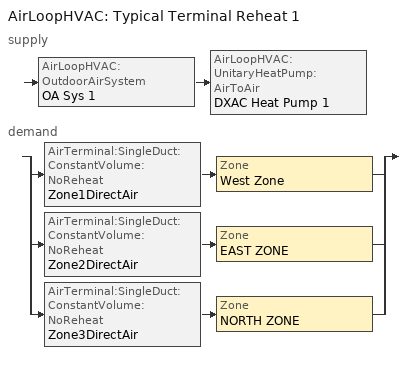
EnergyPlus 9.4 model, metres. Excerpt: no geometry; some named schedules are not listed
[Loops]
AirLoopHVAC 'Typical Terminal Reheat 1'
 supply: AirLoopHVAC:OutdoorAirSystem 'OA Sys 1' > AirLoopHVAC:UnitaryHeatPump:AirToAir 'DXAC Heat Pump 1'
 demand: split
  | AirTerminal:SingleDuct:ConstantVolume:NoReheat 'Zone1DirectAir' > Zone 'West Zone'
  | AirTerminal:SingleDuct:ConstantVolume:NoReheat 'Zone2DirectAir' > Zone 'EAST ZONE'
  | AirTerminal:SingleDuct:ConstantVolume:NoReheat 'Zone3DirectAir' > Zone 'NORTH ZONE'
[CoilSystem:IntegratedHeatPump:AirSource]
ASIHP1: Space Cooling Coil=Heat Pump ACDXCoil 1; Space Heating Coil=Heat Pump DX Heating Coil 1; Dedicated Water Heating Coil=HPWHOutdoorDXCoilVS; SCWH Coil=SCWHCoil1; SCDWH Cooling Coil=SCDWHCoolCoil1; SCDWH Water Heating Coil=SCDWHWHCoil1; SHDWH Heating Coil=SHDWHHeatCoil1; SHDWH Water Heating Coil=SHDWHWHCoil1; Indoor Temperature Limit for SCWH Mode {C}=23; Ambient Temperature Limit for SCWH Mode {C}=28; Indoor Temperature above Which WH has Higher Priority {C}=20; Ambient Temperature above Which WH has Higher Priority {C}=16; Flag to Indicate Load Control in SCWH Mode=0; Minimum Speed Level for SCWH Mode=1; Maximum Water Flow Volume before Switching from SCDWH to SCWH Mode {m3}=3; Minimum Speed Level for SCDWH Mode=1; Maximum Running Time before Allowing Electric Resistance Heat Use during SHDWH Mode {s}=600; Minimum Speed Level for SHDWH Mode=1
[WaterHeater:HeatPump:PumpedCondenser]
OutdoorHeatPumpWaterHeater: Availability Schedule=PlantHPWHSch; Compressor Setpoint Temperature Schedule=HPWHTempSch; Dead Band Temperature Difference {deltaC}=2; Condenser Water Flow Rate {m3/s}=0.00016; Evaporator Air Flow Rate {m3/s}=0.2685; Inlet Air Configuration=OutdoorAirOnly; Tank=HPWHOutdoorTank; DX Coil=ASIHP1; Minimum Inlet Air Temperature for Compressor Operation {C}=-5; Compressor Location=Outdoors; Fan=HPWHOutdoorFan; Fan Placement=BlowThrough
[WaterHeater:Mixed]
HPWHOutdoorTank: Tank Volume {m3}=0.3785; Setpoint Temperature Schedule=Hot Water Setpoint Temp Schedule; Deadband Temperature Difference {deltaC}=2; Maximum Temperature Limit {C}=82.2222; Heater Control Type=CYCLE; Heater Maximum Capacity {W}=5000; Heater Minimum Capacity {W}=0; Heater Fuel Type=ELECTRICITY; Heater Thermal Efficiency=0.95; Off Cycle Parasitic Fuel Consumption Rate {W}=10; Off Cycle Parasitic Fuel Type=ELECTRICITY; Off Cycle Parasitic Heat Fraction to Tank=0; On Cycle Parasitic Fuel Consumption Rate {W}=30; On Cycle Parasitic Fuel Type=ELECTRICITY; On Cycle Parasitic Heat Fraction to Tank=0; Ambient Temperature Indicator=Outdoors; Off Cycle Loss Coefficient to Ambient Temperature {W/K}=2; Off Cycle Loss Fraction to Zone=1; On Cycle Loss Coefficient to Ambient Temperature {W/K}=2; On Cycle Loss Fraction to Zone=1; Peak Use Flow Rate {m3/s}=0.000379; Use Flow Rate Fraction Schedule=Hot Water Demand Schedule; Source Side Effectiveness=0.95
[Coil:WaterHeating:AirToWaterHeatPump:VariableSpeed] Number of Speeds=10; Nominal Speed Level=10; Rated Evaporator Inlet Air Dry-Bulb Temperature {C}=29.44; Rated Evaporator Inlet Air Wet-Bulb Temperature {C}=22.22; Rated Condenser Inlet Water Temperature {C}=55.72; Evaporator Fan Power Included in Rated COP=No; Condenser Pump Power Included in Rated COP=No; Condenser Pump Heat Included in Rated Heating Capacity and Rated COP=No; Fraction of Condenser Pump Heat to Water=0.1; Crankcase Heater Capacity {W}=100; Maximum Ambient Temperature for Crankcase Heater Operation {C}=5; Evaporator Air Temperature Type for Curve Objects=WetBulbTemperature; Part Load Fraction Correlation Curve=HPWHPLFFPLR; Rated Water Heating Capacity at Speed 1 {W}=400; Rated Water Heating COP at Speed 1 {W/W}=5; Rated Sensible Heat Ratio at Speed 1=0.8; Speed 1 Reference Unit Rated Air Flow Rate {m3/s}=0.02014; Speed 1 Reference Unit Rated Water Flow Rate {m3/s}=0.000018; Speed 1 Reference Unit Water Pump Input Power At Rated Conditions {W}=10; Speed 1 Total WH Capacity Function of Temperature Curve=HPWHHeatingCapFTemp; Speed 1 Total WH Capacity Function of Air Flow Fraction Curve=ConstantCubic; Speed 1 Total WH Capacity Function of Water Flow Fraction Curve=ConstantCubic; Speed 1 COP Function of Temperature Curve=HPWHHeatingCOPFTemp; Speed 1 COP Function of Air Flow Fraction Curve=ConstantCubic; Speed 1 COP Function of Water Flow Fraction Curve=ConstantCubic; Rated Water Heating Capacity at Speed 2 {W}=800; Rated Water Heating COP at Speed 2 {W/W}=4.8; Rated Sensible Heat Ratio at Speed 2=0.79; Speed 2 Reference Unit Rated Air Flow Rate {m3/s}=0.04028; Speed 2 Reference Unit Rated Water Flow Rate {m3/s}=0.000036; Speed 2 Reference Unit Water Pump Input Power At Rated Conditions=10; Speed 2 Total WH Capacity Function of Temperature Curve=HPWHHeatingCapFTemp; Speed 2 Total WH Capacity Function of Air Flow Fraction Curve=ConstantCubic; Speed 2 Total WH Capacity Function of Water Flow Fraction Curve=ConstantCubic; Speed 2 COP Function of Temperature Curve=HPWHHeatingCOPFTemp; Speed 2 COP Function of Air Flow Fraction Curve=ConstantCubic; Speed 2 COP Function of Water Flow Fraction Curve=ConstantCubic; Rated Water Heating Capacity at speed 3 {W}=1200; Rated Water Heating COP at Speed 3 {W/W}=4.4; Rated Sensible Heat Ratio at Speed 3=0.78; Speed 3 Reference Unit Rated Air Flow Rate {m3/s}=0.06042; Speed 3 Reference Unit Rated Water Flow Rate {m3/s}=0.000054; Speed 3 Reference Unit Water Pump Input Power At Rated Conditions=10; Speed 3 Total WH Capacity Function of Temperature Curve=HPWHHeatingCapFTemp; Speed 3 Total WH Capacity Function of Air Flow Fraction Curve=ConstantCubic; Speed 3 Total WH Capacity Function of Water Flow Fraction Curve=ConstantCubic; Speed 3 COP Function of Temperature Curve=HPWHHeatingCOPFTemp; Speed 3 COP Function of Air Flow Fraction Curve=ConstantCubic; Speed 3 COP Function of Water Flow Fraction Curve=ConstantCubic; Rated Water Heating Capacity at Speed 4 {W}=1600; Rated Water Heating COP at Speed 4 {W/W}=4; Rated Sensible Heat Ratio at Speed 4=0.77; Speed 4 Reference Unit Rated Air Flow Rate {m3/s}=0.08056; Speed 4 Reference Unit Rated Water Flow Rate {m3/s}=0.000072; Speed 4 Reference Unit Water Pump Input Power At Rated Conditions=10; Speed 4 Total WH Capacity Function of Temperature Curve=HPWHHeatingCapFTemp; Speed 4 Total WH Capacity Function of Air Flow Fraction Curve=ConstantCubic; Speed 4 Total WH Capacity Function of Water Flow Fraction Curve=ConstantCubic; Speed 4 COP Function of Temperature Curve=HPWHHeatingCOPFTemp; Speed 4 COP Function of Air Flow Fraction Curve=ConstantCubic; Speed 4 COP Function of Water Flow Fraction Curve=ConstantCubic; Rated Water Heating Capacity at Speed 5 {W}=2000; Rated Water Heating COP at Speed 5 {W/W}=3.8; Rated Sensible Heat Ratio at Speed 5=0.76; Speed 5 Reference Unit Rated Air Flow Rate {m3/s}=0.1007; Speed 5 Reference Unit Rated Water Flow Rate {m3/s}=0.00009; Speed 5 Reference Unit Water Pump Input Power At Rated Conditions=10; Speed 5 Total WH Capacity Function of Temperature Curve=HPWHHeatingCapFTemp; Speed 5 Total WH Capacity Function of Air Flow Fraction Curve=ConstantCubic; Speed 5 Total WH Capacity Function of Water Flow Fraction Curve=ConstantCubic; Speed 5 COP Function of Temperature Curve=HPWHHeatingCOPFTemp; Speed 5 COP Function of Air Flow Fraction Curve=ConstantCubic; Speed 5 COP Function of Water Flow Fraction Curve=ConstantCubic; Rated Water Heating Capacity at Speed 6 {W}=2400; Rated Water Heating COP at Speed 6 {W/W}=3.4; Rated Sensible Heat Ratio at Speed 6=0.75; Speed 6 Reference Unit Rated Air Flow Rate {m3/s}=0.12084; Speed 6 Reference Unit Rated Water Flow Rate {m3/s}=0.000108; Speed 6 Reference Unit Water Pump Input Power At Rated Conditions=10; Speed 6 Total WH Capacity Function of Temperature Curve=HPWHHeatingCapFTemp; Speed 6 Total WH Capacity Function of Air Flow Fraction Curve=ConstantCubic; Speed 6 Total WH Capacity Function of Water Flow Fraction Curve=ConstantCubic; Speed 6 COP Function of Temperature Curve=HPWHHeatingCOPFTemp; Speed 6 COP Function of Air Flow Fraction Curve=ConstantCubic; Speed 6 COP Function of Water Flow Fraction Curve=ConstantCubic; Rated Water Heating Capacity at Speed 7 {W}=2800; Rated Water Heating COP at Speed 7 {W/W}=3; Rated Sensible Heat Ratio at Speed 7=0.74; Speed 7 Reference Unit Rated Air Flow Rate {m3/s}=0.14098; Speed 7 Reference Unit Rated Water Flow Rate {m3/s}=0.000126; Speed 7 Reference Unit Water Pump Input Power At Rated Conditions=10; Speed 7 Total WH Capacity Function of Temperature Curve=HPWHHeatingCapFTemp; Speed 7 Total WH Capacity Function of Air Flow Fraction Curve=ConstantCubic; Speed 7 Total WH Capacity Function of Water Flow Fraction Curve=ConstantCubic; Speed 7 COP Function of Temperature Curve=HPWHHeatingCOPFTemp; Speed 7 COP Function of Air Flow Fraction Curve=ConstantCubic; Speed 7 COP Function of Water Flow Fraction Curve=ConstantCubic; Rated Water Heating Capacity at Speed 8 {W}=3200; Rated Water Heating COP at Speed 8 {W/W}=2.6; Rated Sensible Heat Ratio at Speed 8=0.73; Speed 8 Reference Unit Rated Air Flow Rate {m3/s}=0.16112; Speed 8 Reference Unit Rated Water Flow Rate {m3/s}=0.000144; Speed 8 Reference Unit Water Pump Input Power At Rated Conditions=10; Speed 8 Total WH Capacity Function of Temperature Curve=HPWHHeatingCapFTemp; Speed 8 Total WH Capacity Function of Air Flow Fraction Curve=ConstantCubic; Speed 8 Total WH Capacity Function of Water Flow Fraction Curve=ConstantCubic; Speed 8 COP Function of Temperature Curve=HPWHHeatingCOPFTemp; Speed 8 COP Function of Air Flow Fraction Curve=ConstantCubic; Speed 8 COP Function of Water Flow Fraction Curve=ConstantCubic; Rated Water Heating Capacity at Speed 9 {W}=3600; Rated Water Heating COP at Speed 9 {W/W}=2.3; Rated Sensible Heat Ratio at Speed 9=0.72; Speed 9 Reference Unit Rated Air Flow Rate {m3/s}=0.18126; Speed 9 Reference Unit Rated Water Flow Rate {m3/s}=0.000162; Speed 9 Reference Unit Water Pump Input Power At Rated Conditions=10; Speed 9 Total WH Capacity Function of Temperature Curve=HPWHHeatingCapFTemp; Speed 9 Total WH Capacity Function of Air Flow Fraction Curve=ConstantCubic; Speed 9 Total WH Capacity Function of Water Flow Fraction Curve=ConstantCubic; Speed 9 COP Function of Temperature Curve=HPWHHeatingCOPFTemp; Speed 9 COP Function of Air Flow Fraction Curve=ConstantCubic; Speed 9 COP Function of Water Flow Fraction Curve=ConstantCubic; Rated Water Heating Capacity at Speed 10 {W}=4000; Rated Water Heating COP at Speed 10 {W/W}=2; Rated Sensible Heat Ratio at Speed 10=0.7; Speed 10 Reference Unit Rated Air Flow Rate {m3/s}=0.2014; Speed 10 Reference Unit Rated Water Flow Rate {m3/s}=0.000179; Speed 10 Reference Unit Water Pump Input Power At Rated Conditions=10; Speed 10 Total WH Capacity Function of Temperature Curve=HPWHHeatingCapFTemp; Speed 10 Total WH Capacity Function of Air Flow Fraction Curve=ConstantCubic; Speed 10 Total WH Capacity Function of Water Flow Fraction Curve=ConstantCubic; Speed 10 COP Function of Temperature Curve=HPWHHeatingCOPFTemp; Speed 10 COP Function of Air Flow Fraction Curve=ConstantCubic; Speed 10 COP Function of Water Flow Fraction Curve=ConstantCubic
Name | Rated Water Heating Capacity {W} | Rated Evaporator Air Flow Rate {m3/s} | Rated Condenser Water Flow Rate {m3/s}
HPWHOutdoorDXCoilVS | 4000 | 0.2685 | 0.00016
SCWHCoil1; SCDWHWHCoil1 | 4000 | autocalculate | autocalculate
SHDWHWHCoil1 | 400 | 0.2685 | 0.00016
[Fan:OnOff] Fan Total Efficiency=0.7; Motor Efficiency=0.9; Motor In Airstream Fraction=1
Name | Availability Schedule | Pressure Rise {Pa} | Maximum Flow Rate {m3/s}
HPWHOutdoorFan | PlantHPWHSch | 100 | 0.2685
Supply Fan 1 | FanAndCoilAvailSched | 300 | 1.7
[AirLoopHVAC:UnitaryHeatPump:AirToAir]
DXAC Heat Pump 1: Availability Schedule=FanAndCoilAvailSched; Cooling Supply Air Flow Rate {m3/s}=1.7; Heating Supply Air Flow Rate {m3/s}=1.7; No Load Supply Air Flow Rate {m3/s}=0; Controlling Zone or Thermostat Location=East Zone; Supply Air Fan=Supply Fan 1; Heating Coil=ASIHP1; Cooling Coil=ASIHP1; Supplemental Heating Coil=Heat Pump DX Supp Heating Coil 1; Maximum Supply Air Temperature from Supplemental Heater {C}=50; Maximum Outdoor Dry-Bulb Temperature for Supplemental Heater Operation {C}=21; Fan Placement=BlowThrough; Supply Air Fan Operating Mode Schedule=CyclingFanSchedule
[Coil:Heating:DX:VariableSpeed] Number of Speeds=10; Nominal Speed Level=10; Rated Heating Capacity At Selected Nominal Speed Level {W}=35000; Rated Air Flow Rate At Selected Nominal Speed Level {m3/s}=1.7; Energy Part Load Fraction Curve=HPACCOOLPLFFPLR; Minimum Outdoor Dry-Bulb Temperature for Compressor Operation {C}=-5; Maximum Outdoor Dry-Bulb Temperature for Defrost Operation {C}=5; Crankcase Heater Capacity {W}=200; Maximum Outdoor Dry-Bulb Temperature for Crankcase Heater Operation {C}=10; Defrost Strategy=Resistive; Defrost Control=TIMED; Defrost Time Period Fraction=0.166667; Resistive Defrost Heater Capacity {W}=20000; Speed 1 Reference Unit Gross Rated Heating Capacity {W}=1838.7; Speed 1 Reference Unit Gross Rated Heating COP {W/W}=5; Speed 1 Reference Unit Rated Air Flow Rate {m3/s}=0.166109; Speed 1 Heating Capacity Function of Temperature Curve=HPACHeatCapFT; Speed 1 Total  Heating Capacity Function of Air Flow Fraction Curve=HPACHeatCapFFF; Speed 1 Energy Input Ratio Function of Temperature Curve=HPACHeatEIRFT; Speed 1 Energy Input Ratio Function of Air Flow Fraction Curve=HPACHeatEIRFFF; Speed 2 Reference Unit Gross Rated Heating Capacity {W}=2295.5; Speed 2 Reference Unit Gross Rated Heating COP {W/W}=5; Speed 2 Reference Unit Rated Air Flow Rate {m3/s}=0.179322; Speed 2 Heating Capacity Function of Temperature Curve=HPACHeatCapFT; Speed 2 Total  Heating Capacity Function of Air Flow Fraction Curve=HPACHeatCapFFF; Speed 2 Energy Input Ratio Function of Temperature Curve=HPACHeatEIRFT; Speed 2 Energy Input Ratio Function of Air Flow Fraction Curve=HPACHeatEIRFFF; Speed 3 Reference Unit Gross Rated Heating Capacity {W}=2751.3; Speed 3 Reference Unit Gross Rated Heating COP {W/W}=5; Speed 3 Reference Unit Rated Air Flow Rate {m3/s}=0.192535; Speed 3 Heating Capacity Function of Temperature Curve=HPACHeatCapFT; Speed 3 Total  Heating Capacity Function of Air Flow Fraction Curve=HPACHeatCapFFF; Speed 3 Energy Input Ratio Function of Temperature Curve=HPACHeatEIRFT; Speed 3 Energy Input Ratio Function of Air Flow Fraction Curve=HPACHeatEIRFFF; Speed 4 Reference Unit Gross Rated Heating Capacity {W}=3659.6; Speed 4 Reference Unit Gross Rated Heating COP {W/W}=5; Speed 4 Reference Unit Rated Air Flow Rate {m3/s}=0.218962; Speed 4 Heating Capacity Function of Temperature Curve=HPACHeatCapFT; Speed 4 Heating Capacity Function of Air Flow Fraction Curve=HPACHeatCapFFF; Speed 4 Energy Input Ratio Function of Temperature Curve=HPACHeatEIRFT; Speed 4 Energy Input Ratio Function of Air Flow Fraction Curve=HPACHeatEIRFFF; Speed 5 Reference Unit Gross Rated Heating Capacity {W}=4563.7; Speed 5 Reference Unit Gross Rated Heating COP {W/W}=5; Speed 5 Reference Unit Rated Air Flow Rate {m3/s}=0.245388; Speed 5 Heating Capacity Function of Temperature Curve=HPACHeatCapFT; Speed 5 Heating Capacity Function of Air Flow Fraction Curve=HPACHeatCapFFF; Speed 5 Energy Input Ratio Function of Temperature Curve=HPACHeatEIRFT; Speed 5 Energy Input Ratio Function of Air Flow Fraction Curve=HPACHeatEIRFFF; Speed 6 Reference Unit Gross Rated Heating Capacity {W}=5463.3; Speed 6 Reference Unit Gross Rated Heating COP {W/W}=5; Speed 6 Reference Unit Rated Air Flow Rate {m3/s}=0.271814; Speed 6 Heating Capacity Function of Temperature Curve=HPACHeatCapFT; Speed 6 Heating Capacity Function of Air Flow Fraction Curve=HPACHeatCapFFF; Speed 6 Energy Input Ratio Function of Temperature Curve=HPACHeatEIRFT; Speed 6 Energy Input Ratio Function of Air Flow Fraction Curve=HPACHeatEIRFFF; Speed 7 Reference Unit Gross Rated Heating Capacity {W}=6358.4; Speed 7 Reference Unit Gross Rated Heating COP {W/W}=5; Speed 7 Reference Unit Rated Air Flow Rate {m3/s}=0.298241; Speed 7 Heating Capacity Function of Temperature Curve=HPACHeatCapFT; Speed 7 Heating Capacity Function of Air Flow Fraction Curve=HPACHeatCapFFF; Speed 7 Energy Input Ratio Function of Temperature Curve=HPACHeatEIRFT; Speed 7 Energy Input Ratio Function of Air Flow Fraction Curve=HPACHeatEIRFFF; Speed 8 Reference Unit Gross Rated Heating Capacity {W}=7248.5; Speed 8 Reference Unit Gross Rated Heating COP {W/W}=5; Speed 8 Reference Unit Rated Air Flow Rate {m3/s}=0.324667; Speed 8 Heating Capacity Function of Temperature Curve=HPACHeatCapFT; Speed 8 Heating Capacity Function of Air Flow Fraction Curve=HPACHeatCapFFF; Speed 8 Energy Input Ratio Function of Temperature Curve=HPACHeatEIRFT; Speed 8 Energy Input Ratio Function of Air Flow Fraction Curve=HPACHeatEIRFFF; Speed 9 Reference Unit Gross Rated Heating Capacity {W}=8133.6; Speed 9 Reference Unit Gross Rated Heating COP {W/W}=5; Speed 9 Reference Unit Rated Air Flow Rate {m3/s}=0.351094; Speed 9 Heating Capacity Function of Temperature Curve=HPACHeatCapFT; Speed 9 Heating Capacity Function of Air Flow Fraction Curve=HPACHeatCapFFF; Speed 9 Energy Input Ratio Function of Temperature Curve=HPACHeatEIRFT; Speed 9 Energy Input Ratio Function of Air Flow Fraction Curve=HPACHeatEIRFFF; Speed 10 Reference Unit Gross Rated Heating Capacity {W}=9013.2; Speed 10 Reference Unit Gross Rated Heating COP {W/W}=5; Speed 10 Reference Unit Rated Air Flow Rate {m3/s}=0.37752; Speed 10 Heating Capacity Function of Temperature Curve=HPACHeatCapFT; Speed 10 Heating Capacity Function of Air Flow Fraction Curve=HPACHeatCapFFF; Speed 10 Energy Input Ratio Function of Temperature Curve=HPACHeatEIRFT; Speed 10 Energy Input Ratio Function of Air Flow Fraction Curve=HPACHeatEIRFFF
Heat Pump DX Heating Coil 1; SHDWHHeatCoil1
[Coil:Cooling:DX:VariableSpeed] Number of Speeds=10; Nominal Speed Level=10; Gross Rated Total Cooling Capacity At Selected Nominal Speed Level {W}=32000; Rated Air Flow Rate At Selected Nominal Speed Level {m3/s}=1.7; Nominal Time for Condensate to Begin Leaving the Coil {s}=0; Initial Moisture Evaporation Rate Divided by Steady-State AC Latent Capacity=0; Energy Part Load Fraction Curve=HPACCOOLPLFFPLR; Condenser Type=AirCooled; Crankcase Heater Capacity {W}=200; Maximum Outdoor Dry-Bulb Temperature for Crankcase Heater Operation {C}=10; Speed 1 Reference Unit Gross Rated Total Cooling Capacity {W}=1524.1; Speed 1 Reference Unit Gross Rated Sensible Heat Ratio=0.75; Speed 1 Reference Unit Gross Rated Cooling COP {W/W}=4; Speed 1 Reference Unit Rated Air Flow Rate {m3/s}=0.135907; Speed 1 Reference Unit Rated Condenser Air Flow Rate {m3/s}=0.26; Speed 1 Total Cooling Capacity Function of Temperature Curve=HPACCoolCapFT; Speed 1 Total Cooling Capacity Function of Air Flow Fraction Curve=HPACCoolCapFFF; Speed 1 Energy Input Ratio Function of Temperature Curve=HPACCOOLEIRFT; Speed 1 Energy Input Ratio Function of Air Flow Fraction Curve=HPACCOOLEIRFFF; Speed 2 Reference Unit Gross Rated Total Cooling Capacity {W}=1877.9; Speed 2 Reference Unit Gross Rated Sensible Heat Ratio=0.75; Speed 2 Reference Unit Gross Rated Cooling COP {W/W}=4; Speed 2 Reference Unit Rated Air Flow Rate {m3/s}=0.151008; Speed 2 Reference Unit Rated Condenser Air Flow Rate {m3/s}=0.3; Speed 2 Total Cooling Capacity Function of Temperature Curve=HPACCoolCapFT; Speed 2 Total Cooling Capacity Function of Air Flow Fraction Curve=HPACCoolCapFFF; Speed 2 Energy Input Ratio Function of Temperature Curve=HPACCOOLEIRFT; Speed 2 Energy Input Ratio Function of Air Flow Fraction Curve=HPACCOOLEIRFFF; Speed 3 Reference Unit Gross Rated Total Cooling Capacity {W}=2226.6; Speed 3 Reference Unit Gross Rated Sensible Heat Ratio=0.75; Speed 3 Reference Unit Gross Rated Cooling COP {W/W}=4; Speed 3 Reference Unit Rated Air Flow Rate {m3/s}=0.166109; Speed 3 Reference Unit Rated Condenser Air Flow Rate {m3/s}=0.33; Speed 3 Total Cooling Capacity Function of Temperature Curve=HPACCoolCapFT; Speed 3 Total Cooling Capacity Function of Air Flow Fraction Curve=HPACCoolCapFFF; Speed 3 Energy Input Ratio Function of Temperature Curve=HPACCOOLEIRFT; Speed 3 Energy Input Ratio Function of Air Flow Fraction Curve=HPACCOOLEIRFFF; Speed 4 Reference Unit Gross Rated Total Cooling Capacity {W}=2911.3; Speed 4 Reference Unit Gross Rated Sensible Heat Ratio=0.75; Speed 4 Reference Unit Gross Rated Cooling COP {W/W}=4; Speed 4 Reference Unit Rated Air Flow Rate {m3/s}=0.19631; Speed 4 Reference Unit Rated Condenser Air Flow Rate {m3/s}=0.38; Speed 4 Total Cooling Capacity Function of Temperature Curve=HPACCoolCapFT; Speed 4 Total Cooling Capacity Function of Air Flow Fraction Curve=HPACCoolCapFFF; Speed 4 Energy Input Ratio Function of Temperature Curve=HPACCOOLEIRFT; Speed 4 Energy Input Ratio Function of Air Flow Fraction Curve=HPACCOOLEIRFFF; Speed 5 Reference Unit Gross Rated Total Cooling Capacity {W}=3581.7; Speed 5 Reference Unit Gross Rated Sensible Heat Ratio=0.75; Speed 5 Reference Unit Gross Rated Cooling COP {W/W}=4; Speed 5 Reference Unit Rated Air Flow Rate {m3/s}=0.226512; Speed 5 Reference Unit Rated Condenser Air Flow Rate {m3/s}=0.44; Speed 5 Total Cooling Capacity Function of Temperature Curve=HPACCoolCapFT; Speed 5 Total Cooling Capacity Function of Air Flow Fraction Curve=HPACCoolCapFFF; Speed 5 Energy Input Ratio Function of Temperature Curve=HPACCOOLEIRFT; Speed 5 Energy Input Ratio Function of Air Flow Fraction Curve=HPACCOOLEIRFFF; Speed 6 Reference Unit Gross Rated Total Cooling Capacity {W}=4239.5; Speed 6 Reference Unit Gross Rated Sensible Heat Ratio=0.75; Speed 6 Reference Unit Gross Rated Cooling COP {W/W}=4; Speed 6 Reference Unit Rated Air Flow Rate {m3/s}=0.256714; Speed 6 Reference Unit Condenser Air Flow Rate {m3/s}=0.5; Speed 6 Total Cooling Capacity Function of Temperature Curve=HPACCoolCapFT; Speed 6 Total Cooling Capacity Function of Air Flow Fraction Curve=HPACCoolCapFFF; Speed 6 Energy Input Ratio Function of Temperature Curve=HPACCOOLEIRFT; Speed 6 Energy Input Ratio Function of Air Flow Fraction Curve=HPACCOOLEIRFFF; Speed 7 Reference Unit Gross Rated Total Cooling Capacity {W}=4885.7; Speed 7 Reference Unit Gross Rated Sensible Heat Ratio=0.75; Speed 7 Reference Unit Gross Rated Cooling COP {W/W}=4; Speed 7 Reference Unit Rated Air Flow Rate {m3/s}=0.286915; Speed 7 Reference Unit Condenser Flow Rate {m3/s}=0.57; Speed 7 Total Cooling Capacity Function of Temperature Curve=HPACCoolCapFT; Speed 7 Total Cooling Capacity Function of Air Flow Fraction Curve=HPACCoolCapFFF; Speed 7 Energy Input Ratio Function of Temperature Curve=HPACCOOLEIRFT; Speed 7 Energy Input Ratio Function of Air Flow Fraction Curve=HPACCOOLEIRFFF; Speed 8 Reference Unit Gross Rated Total Cooling Capacity {W}=5520.7; Speed 8 Reference Unit Gross Rated Sensible Heat Ratio=0.75; Speed 8 Reference Unit Gross Rated Cooling COP {W/W}=4; Speed 8 Reference Unit Rated Air Flow Rate {m3/s}=0.317117; Speed 8 Reference Unit Condenser Air Flow Rate {m3/s}=0.63; Speed 8 Total Cooling Capacity Function of Temperature Curve=HPACCoolCapFT; Speed 8 Total Cooling Capacity Function of Air Flow Fraction Curve=HPACCoolCapFFF; Speed 8 Energy Input Ratio Function of Temperature Curve=HPACCOOLEIRFT; Speed 8 Energy Input Ratio Function of Air Flow Fraction Curve=HPACCOOLEIRFFF; Speed 9 Reference Unit Gross Rated Total Cooling Capacity {W}=6144.8; Speed 9 Reference Unit Gross Rated Sensible Heat Ratio=0.75; Speed 9 Reference Unit Gross Rated Cooling COP {W/W}=4; Speed 9 Reference Unit Rated Air Flow Rate {m3/s}=0.347318; Speed 9 Reference Unit Condenser Air Flow Rate {m3/s}=0.69; Speed 9 Total Cooling Capacity Function of Temperature Curve=HPACCoolCapFT; Speed 9 Total Cooling Capacity Function of Air Flow Fraction Curve=HPACCoolCapFFF; Speed 9 Energy Input Ratio Function of Temperature Curve=HPACCOOLEIRFT; Speed 9 Energy Input Ratio Function of Air Flow Fraction Curve=HPACCOOLEIRFFF; Speed 10 Reference Unit Gross Rated Total Cooling Capacity {W}=6758; Speed 10 Reference Unit Gross Rated Sensible Heat Ratio=0.75; Speed 10 Reference Unit Gross Rated Cooling COP {W/W}=4; Speed 10 Reference Unit Rated Air Flow Rate {m3/s}=0.37752; Speed 10 Reference Unit Condenser Air Flow Rate {m3/s}=0.74; Speed 10 Total Cooling Capacity Function of Temperature Curve=HPACCoolCapFT; Speed 10 Total Cooling Capacity Function of Air Flow Fraction Curve=HPACCoolCapFFF; Speed 10 Energy Input Ratio Function of Temperature Curve=HPACCOOLEIRFT; Speed 10 Energy Input Ratio Function of Air Flow Fraction Curve=HPACCOOLEIRFFF
Heat Pump ACDXCoil 1; SCDWHCoolCoil1
[AirLoopHVAC]
Typical Terminal Reheat 1: Design Supply Air Flow Rate {m3/s}=1.7
[Controller:OutdoorAir]
OA Controller 1: Minimum Outdoor Air Flow Rate {m3/s}=0.51; Maximum Outdoor Air Flow Rate {m3/s}=1.7; Economizer Control Type=NoEconomizer; Economizer Control Action Type=ModulateFlow; Lockout Type=NoLockout; Minimum Limit Type=FixedMinimum; Minimum Outdoor Air Schedule=OAFractionSched
[Zone equipment]
West Zone: Zone1DirectAir
EAST ZONE: Zone2DirectAir
NORTH ZONE: Zone3DirectAir
[AirTerminal:SingleDuct:ConstantVolume:NoReheat] Availability Schedule=FanAndCoilAvailSched
Name | Maximum Air Flow Rate {m3/s}
Zone1DirectAir; Zone3DirectAir | 0.612
Zone2DirectAir | 0.476
[ZoneControl:Thermostat]
Zone 2 Thermostat: Zone or ZoneList=EAST ZONE; Control Type Schedule=Zone Control Type Sched; Control 1=Heating Setpoint with SB; Control 2=Cooling Setpoint with SB
[ThermostatSetpoint:SingleHeating]
Heating Setpoint with SB: Setpoint Temperature Schedule=Heating Setpoints
[ThermostatSetpoint:SingleCooling]
Cooling Setpoint with SB: Setpoint Temperature Schedule=Cooling Setpoints
[Coil:Heating:Fuel]
Heat Pump DX Supp Heating Coil 1: Availability Schedule=FanAndCoilAvailSched; Fuel Type=NaturalGas; Burner Efficiency=0.8; Nominal Capacity {W}=45000
[Schedule:Compact]
PlantHPWHSch: Through: 12/31, For: AllDays, Until: 24:00, 1
HPWHTempSch: Through: 12/31, For: AllDays, Until: 24:00, 60
Hot Water Demand Schedule: THROUGH: 12/31, FOR: AllDays, UNTIL: 5:00, 0, UNTIL: 7:00, 0.003, UNTIL: 13:00, 0, UNTIL: 13:10, 0.001, UNTIL: 18:00, 0, UNTIL: 18:30, 0.003, UNTIL: 24:00, 0
Hot Water Setpoint Temp Schedule: Through: 12/31, For: AllDays, Until: 24:00, 50
[Curve:Quadratic]
HPWHPLFFPLR: Coefficient1 Constant=0.75; Coefficient2 x=0.25; Coefficient3 x**2=0; Minimum Value of x=0; Maximum Value of x=1
